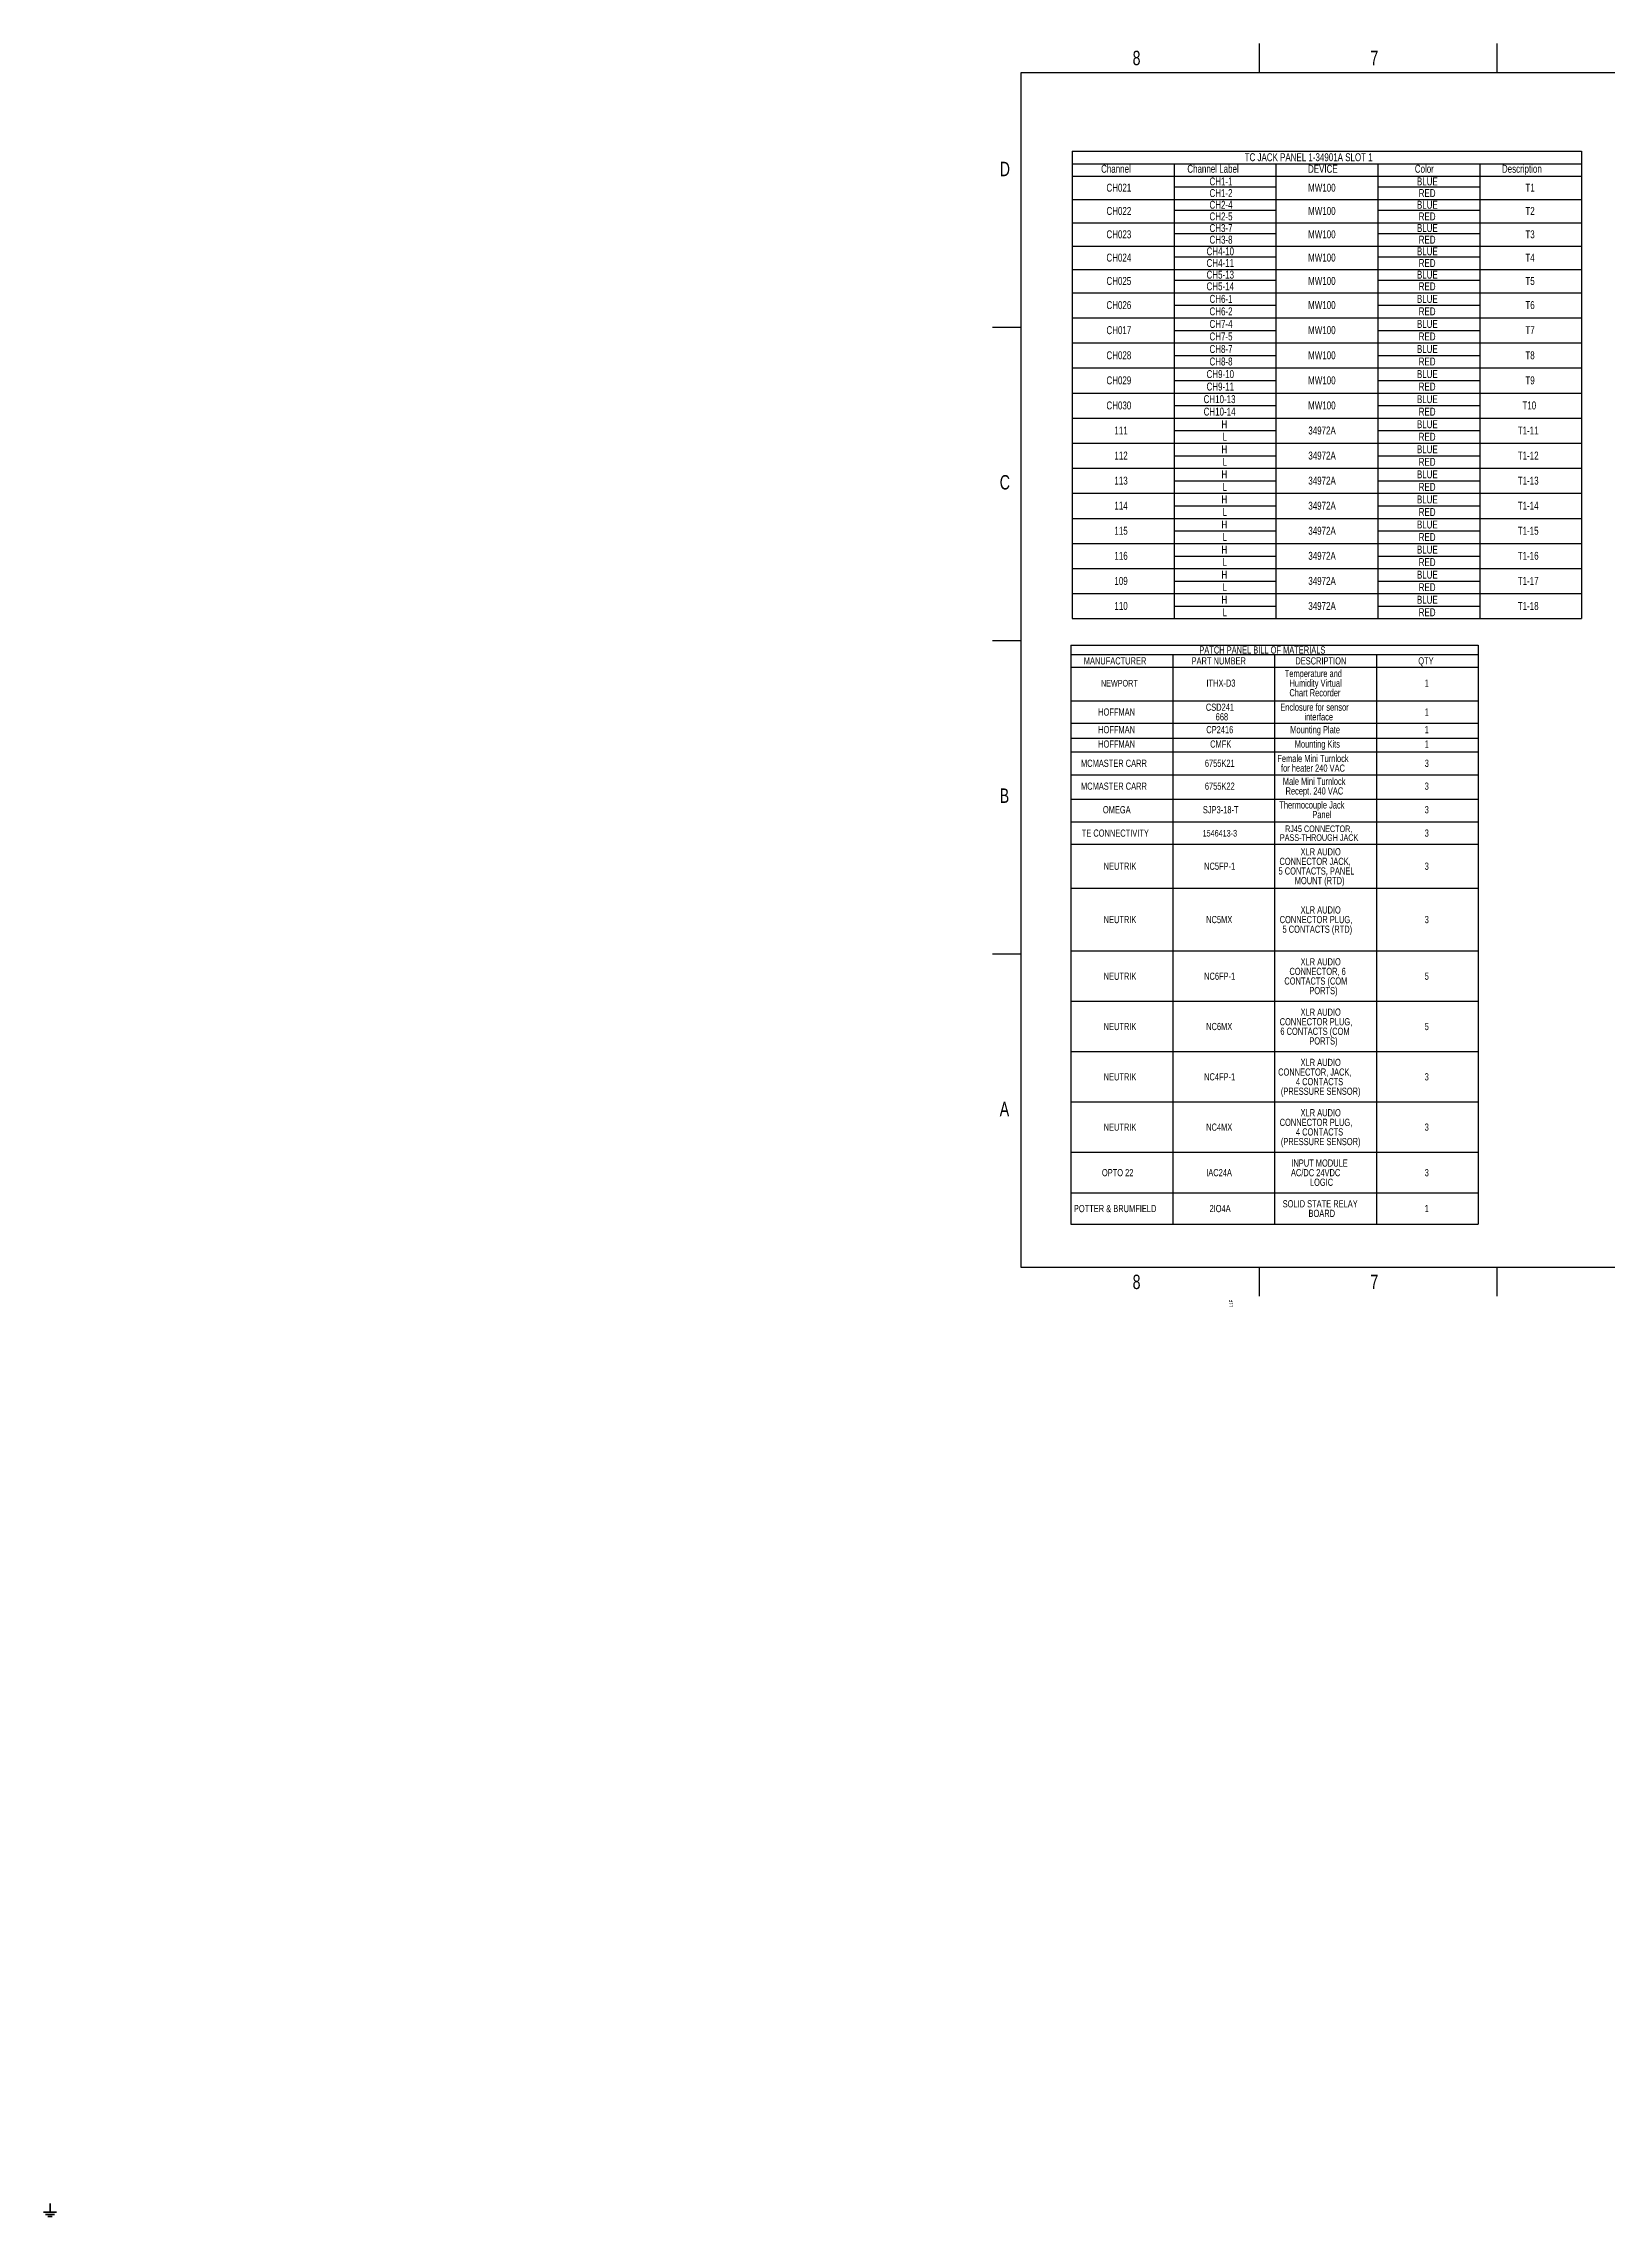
# Paper-space layout 'PATCH PANEL TC LAYOUT' of a CAD drawing. Header units: inches. Extents: x -41.6 to 33.7, y -15.9 to 81.4.
# Drawn here: x -16.27 to 10.86, y -15.9 to 21.81 of the extents above; entities that cross this region are included whole.
import ezdxf

# ---------------------------------------------------------------- set-up
doc = ezdxf.new("R2010")
doc.units = ezdxf.units.IN
doc.header["$MEASUREMENT"] = 0
for name, color, linetype in [('92', 174, 'Continuous'), ('96', 250, 'Continuous'), ('SLD-0', 7, 'Continuous'), ('TEXT', 4, 'Continuous')]:
    doc.layers.add(name, color=color, linetype=linetype)
doc.layers.add('WIRE_BIG', color=1, linetype='Continuous', lineweight=35)
doc.styles.add('SLDTEXTSTYLE0', font='TXT', dxfattribs={"width": 0.736842})
doc.styles.add('SLDTEXTSTYLE2', font='TXT', dxfattribs={"width": 0.75})

# ---------------------------------------------------------------- blocks, each defined once
blk = doc.blocks.new('SW_NOTE_0_12')
at = {"layer": 'SLD-0', "color": 0, "insert": (0, 0.322), "char_height": 0.25, "attachment_point": 1, "style": 'SLDTEXTSTYLE0'}
blk.add_mtext('D', dxfattribs=at)
blk = doc.blocks.new('SW_NOTE_0_13')
at = {"layer": 'SLD-0', "color": 0, "insert": (0, 0.322), "char_height": 0.25, "attachment_point": 1, "style": 'SLDTEXTSTYLE0'}
blk.add_mtext('C', dxfattribs=at)
blk = doc.blocks.new('SW_NOTE_0_14')
at = {"layer": 'SLD-0', "color": 0, "insert": (0, 0.322), "char_height": 0.25, "attachment_point": 1, "style": 'SLDTEXTSTYLE0'}
blk.add_mtext('B', dxfattribs=at)
blk = doc.blocks.new('SW_NOTE_0_15')
at = {"layer": 'SLD-0', "color": 0, "insert": (0, 0.322), "char_height": 0.25, "attachment_point": 1, "style": 'SLDTEXTSTYLE0'}
blk.add_mtext('A', dxfattribs=at)
blk = doc.blocks.new('SW_NOTE_0_16')
at = {"layer": 'SLD-0', "color": 0, "insert": (0.099, 0.322), "char_height": 0.25, "attachment_point": 2, "style": 'SLDTEXTSTYLE0'}
blk.add_mtext('7', dxfattribs=at)
blk = doc.blocks.new('SW_NOTE_0_17')
at = {"layer": 'SLD-0', "color": 0, "insert": (0.099, 0.322), "char_height": 0.25, "attachment_point": 2, "style": 'SLDTEXTSTYLE0'}
blk.add_mtext('8', dxfattribs=at)
blk = doc.blocks.new('SW_NOTE_0_35')
at = {"layer": 'SLD-0', "color": 0, "insert": (0.099, 0.322), "char_height": 0.25, "attachment_point": 2, "style": 'SLDTEXTSTYLE0'}
blk.add_mtext('7', dxfattribs=at)
blk = doc.blocks.new('SW_NOTE_0_36')
at = {"layer": 'SLD-0', "color": 0, "insert": (0.099, 0.322), "char_height": 0.25, "attachment_point": 2, "style": 'SLDTEXTSTYLE0'}
blk.add_mtext('8', dxfattribs=at)
blk = doc.blocks.new('Block15')
at = {"layer": 'SLD-0'}
for p, q in [((4.884, 21.907), (4.884, 21.407)), ((9.009, 21.907), (9.009, 21.407)), ((0.759, 16.981), (0.259, 16.981)), ((0.759, 11.544), (0.259, 11.544)), ((0.759, 6.106), (0.259, 6.106)), ((4.884, 0.669), (4.884, 0.169)), ((9.009, 0.669), (9.009, 0.169))]:
    blk.add_line(p, q, dxfattribs=at)
at = {"layer": 'TEXT', "color": 1, "linetype": 'Continuous', "lineweight": 25}
for p, q in [((0.759, 21.407), (33.289, 21.407)), ((0.759, 0.669), (0.759, 21.407)), ((33.289, 0.669), (0.759, 0.669))]:
    blk.add_line(p, q, dxfattribs=at)
at = {"layer": 'SLD-0', "color": 1}
for name, p in [('SW_NOTE_0_36', (2.659, 21.459)), ('SW_NOTE_0_35', (6.784, 21.459)), ('SW_NOTE_0_12', (0.384, 19.533)), ('SW_NOTE_0_13', (0.384, 14.096)), ('SW_NOTE_0_14', (0.384, 8.658)), ('SW_NOTE_0_15', (0.384, 3.221)), ('SW_NOTE_0_17', (2.659, 0.221)), ('SW_NOTE_0_16', (6.784, 0.221))]:
    blk.add_blockref(name, p, dxfattribs=at)
blk = doc.blocks.new('D-Size Sheet')
at = {"color": 7, "linetype": 'Continuous'}
blk.add_blockref('Block15', (-0.259, -0.166), dxfattribs=at)
blk = doc.blocks.new('GND')
at = {"layer": 'WIRE_BIG'}
for p, q in [((0, -0.5), (0, 0)), ((-0.375, -0.5), (0.375, -0.5)), ((-0.25, -0.625), (0.25, -0.625)), ((-0.125, -0.75), (0.125, -0.75))]:
    blk.add_line(p, q, dxfattribs=at)
blk = doc.blocks.new('SW_TABLEANNOTATION_7')
at = {"layer": '96', "color": 0}
for p, q in [((0, 0), (0, -0.218)), ((0, 0), (1.767, 0)), ((1.767, 0), (3.534, 0)), ((3.534, 0), (5.301, 0)), ((5.301, 0), (7.068, 0)), ((7.068, 0), (8.835, 0)), ((8.835, 0), (8.835, -0.218)), ((0, -0.218), (0, -0.435)), ((0, -0.218), (1.767, -0.218)), ((1.767, -0.218), (1.767, -0.435)), ((1.767, -0.218), (3.534, -0.218)), ((3.534, -0.218), (3.534, -0.435)), ((3.534, -0.218), (5.301, -0.218)), ((5.301, -0.218), (5.301, -0.435)), ((5.301, -0.218), (7.068, -0.218)), ((7.068, -0.218), (7.068, -0.435)), ((7.068, -0.218), (8.835, -0.218)), ((8.835, -0.218), (8.835, -0.435)), ((0, -0.435), (0, -0.622)), ((0, -0.435), (1.767, -0.435)), ((0, -0.435), (1.767, -0.435)), ((0, -0.622), (0, -0.839)), ((1.767, -0.435), (1.767, -0.622)), ((1.767, -0.435), (3.534, -0.435)), ((1.767, -0.622), (1.767, -0.839)), ((1.767, -0.622), (3.534, -0.622)), ((3.534, -0.435), (3.534, -0.622)), ((3.534, -0.435), (5.301, -0.435)), ((3.534, -0.435), (5.301, -0.435)), ((3.534, -0.622), (3.534, -0.839)), ((5.301, -0.435), (5.301, -0.622)), ((5.301, -0.435), (7.068, -0.435)), ((5.301, -0.622), (5.301, -0.839)), ((5.301, -0.622), (7.068, -0.622)), ((7.068, -0.435), (7.068, -0.622)), ((7.068, -0.435), (8.835, -0.435)), ((7.068, -0.435), (8.835, -0.435)), ((7.068, -0.622), (7.068, -0.839)), ((8.835, -0.435), (8.835, -0.622)), ((8.835, -0.622), (8.835, -0.839)), ((0, -0.839), (0, -1.026)), ((0, -0.839), (1.767, -0.839)), ((0, -0.839), (1.767, -0.839)), ((0, -1.026), (0, -1.244)), ((1.767, -0.839), (1.767, -1.026)), ((1.767, -0.839), (3.534, -0.839)), ((1.767, -1.026), (1.767, -1.244)), ((1.767, -1.026), (3.534, -1.026)), ((3.534, -0.839), (3.534, -1.026)), ((3.534, -0.839), (5.301, -0.839)), ((3.534, -0.839), (5.301, -0.839)), ((3.534, -1.026), (3.534, -1.244)), ((5.301, -0.839), (5.301, -1.026)), ((5.301, -0.839), (7.068, -0.839)), ((5.301, -1.026), (5.301, -1.244)), ((5.301, -1.026), (7.068, -1.026)), ((7.068, -0.839), (7.068, -1.026)), ((7.068, -0.839), (8.835, -0.839)), ((7.068, -0.839), (8.835, -0.839)), ((7.068, -1.026), (7.068, -1.244)), ((8.835, -0.839), (8.835, -1.026)), ((8.835, -1.026), (8.835, -1.244)), ((0, -1.244), (0, -1.431)), ((0, -1.244), (1.767, -1.244)), ((0, -1.244), (1.767, -1.244)), ((0, -1.431), (0, -1.648)), ((1.767, -1.244), (1.767, -1.431)), ((1.767, -1.244), (3.534, -1.244)), ((1.767, -1.431), (1.767, -1.648)), ((1.767, -1.431), (3.534, -1.431)), ((3.534, -1.244), (3.534, -1.431)), ((3.534, -1.244), (5.301, -1.244)), ((3.534, -1.244), (5.301, -1.244)), ((3.534, -1.431), (3.534, -1.648)), ((5.301, -1.244), (5.301, -1.431)), ((5.301, -1.244), (7.068, -1.244)), ((5.301, -1.431), (5.301, -1.648)), ((5.301, -1.431), (7.068, -1.431)), ((7.068, -1.244), (7.068, -1.431)), ((7.068, -1.244), (8.835, -1.244)), ((7.068, -1.244), (8.835, -1.244)), ((7.068, -1.431), (7.068, -1.648)), ((8.835, -1.244), (8.835, -1.431)), ((8.835, -1.431), (8.835, -1.648)), ((0, -1.648), (0, -1.835)), ((0, -1.648), (1.767, -1.648)), ((0, -1.648), (1.767, -1.648)), ((0, -1.835), (0, -2.053)), ((1.767, -1.648), (1.767, -1.835)), ((1.767, -1.648), (3.534, -1.648)), ((1.767, -1.835), (1.767, -2.053)), ((1.767, -1.835), (3.534, -1.835)), ((3.534, -1.648), (3.534, -1.835)), ((3.534, -1.648), (5.301, -1.648)), ((3.534, -1.648), (5.301, -1.648)), ((3.534, -1.835), (3.534, -2.053)), ((5.301, -1.648), (5.301, -1.835)), ((5.301, -1.648), (7.068, -1.648)), ((5.301, -1.835), (5.301, -2.053)), ((5.301, -1.835), (7.068, -1.835)), ((7.068, -1.648), (7.068, -1.835)), ((7.068, -1.648), (8.835, -1.648)), ((7.068, -1.648), (8.835, -1.648)), ((7.068, -1.835), (7.068, -2.053)), ((8.835, -1.648), (8.835, -1.835)), ((8.835, -1.835), (8.835, -2.053)), ((0, -2.053), (0, -2.24)), ((0, -2.053), (1.767, -2.053)), ((0, -2.053), (1.767, -2.053)), ((0, -2.24), (0, -2.457)), ((1.767, -2.053), (1.767, -2.24)), ((1.767, -2.053), (3.534, -2.053)), ((1.767, -2.24), (1.767, -2.457)), ((1.767, -2.24), (3.534, -2.24)), ((3.534, -2.053), (3.534, -2.24)), ((3.534, -2.053), (5.301, -2.053)), ((3.534, -2.053), (5.301, -2.053)), ((3.534, -2.24), (3.534, -2.457)), ((5.301, -2.053), (5.301, -2.24)), ((5.301, -2.053), (7.068, -2.053)), ((5.301, -2.24), (5.301, -2.457)), ((5.301, -2.24), (7.068, -2.24)), ((7.068, -2.053), (7.068, -2.24)), ((7.068, -2.053), (8.835, -2.053)), ((7.068, -2.053), (8.835, -2.053)), ((7.068, -2.24), (7.068, -2.457)), ((8.835, -2.053), (8.835, -2.24)), ((8.835, -2.24), (8.835, -2.457)), ((0, -2.457), (0, -2.675)), ((0, -2.457), (1.767, -2.457)), ((0, -2.457), (1.767, -2.457)), ((1.767, -2.457), (1.767, -2.675)), ((1.767, -2.457), (3.534, -2.457)), ((3.534, -2.457), (3.534, -2.675)), ((3.534, -2.457), (5.301, -2.457)), ((3.534, -2.457), (5.301, -2.457)), ((5.301, -2.457), (5.301, -2.675)), ((5.301, -2.457), (7.068, -2.457)), ((7.068, -2.457), (7.068, -2.675)), ((7.068, -2.457), (8.835, -2.457)), ((7.068, -2.457), (8.835, -2.457)), ((8.835, -2.457), (8.835, -2.675)), ((0, -2.675), (0, -2.892)), ((0, -2.892), (0, -3.11)), ((0, -2.892), (1.767, -2.892)), ((0, -2.892), (1.767, -2.892)), ((1.767, -2.675), (1.767, -2.892)), ((1.767, -2.675), (3.534, -2.675)), ((1.767, -2.892), (1.767, -3.11)), ((1.767, -2.892), (3.534, -2.892)), ((3.534, -2.675), (3.534, -2.892)), ((3.534, -2.892), (3.534, -3.11)), ((3.534, -2.892), (5.301, -2.892)), ((3.534, -2.892), (5.301, -2.892)), ((5.301, -2.675), (5.301, -2.892)), ((5.301, -2.675), (7.068, -2.675)), ((5.301, -2.892), (5.301, -3.11)), ((5.301, -2.892), (7.068, -2.892)), ((7.068, -2.675), (7.068, -2.892)), ((7.068, -2.892), (7.068, -3.11)), ((7.068, -2.892), (8.835, -2.892)), ((7.068, -2.892), (8.835, -2.892)), ((8.835, -2.675), (8.835, -2.892)), ((8.835, -2.892), (8.835, -3.11)), ((0, -3.11), (0, -3.327)), ((0, -3.327), (0, -3.545)), ((0, -3.327), (1.767, -3.327)), ((0, -3.327), (1.767, -3.327)), ((1.767, -3.11), (1.767, -3.327)), ((1.767, -3.11), (3.534, -3.11)), ((1.767, -3.327), (1.767, -3.545)), ((1.767, -3.327), (3.534, -3.327)), ((3.534, -3.11), (3.534, -3.327)), ((3.534, -3.327), (3.534, -3.545)), ((3.534, -3.327), (5.301, -3.327)), ((3.534, -3.327), (5.301, -3.327)), ((5.301, -3.11), (5.301, -3.327)), ((5.301, -3.11), (7.068, -3.11)), ((5.301, -3.327), (5.301, -3.545)), ((5.301, -3.327), (7.068, -3.327)), ((7.068, -3.11), (7.068, -3.327)), ((7.068, -3.327), (7.068, -3.545)), ((7.068, -3.327), (8.835, -3.327)), ((7.068, -3.327), (8.835, -3.327)), ((8.835, -3.11), (8.835, -3.327)), ((8.835, -3.327), (8.835, -3.545)), ((0, -3.545), (0, -3.762)), ((0, -3.762), (0, -3.98)), ((0, -3.762), (1.767, -3.762)), ((0, -3.762), (1.767, -3.762)), ((1.767, -3.545), (1.767, -3.762)), ((1.767, -3.545), (3.534, -3.545)), ((1.767, -3.762), (1.767, -3.98)), ((1.767, -3.762), (3.534, -3.762)), ((3.534, -3.545), (3.534, -3.762)), ((3.534, -3.762), (3.534, -3.98)), ((3.534, -3.762), (5.301, -3.762)), ((3.534, -3.762), (5.301, -3.762)), ((5.301, -3.545), (5.301, -3.762)), ((5.301, -3.545), (7.068, -3.545)), ((5.301, -3.762), (5.301, -3.98)), ((5.301, -3.762), (7.068, -3.762)), ((7.068, -3.545), (7.068, -3.762)), ((7.068, -3.762), (7.068, -3.98)), ((7.068, -3.762), (8.835, -3.762)), ((7.068, -3.762), (8.835, -3.762)), ((8.835, -3.545), (8.835, -3.762)), ((8.835, -3.762), (8.835, -3.98)), ((0, -3.98), (0, -4.198)), ((1.767, -3.98), (1.767, -4.198)), ((1.767, -3.98), (3.534, -3.98)), ((3.534, -3.98), (3.534, -4.198)), ((5.301, -3.98), (5.301, -4.198)), ((5.301, -3.98), (7.068, -3.98)), ((7.068, -3.98), (7.068, -4.198)), ((8.835, -3.98), (8.835, -4.198)), ((0, -4.198), (0, -4.415)), ((0, -4.198), (1.767, -4.198)), ((0, -4.198), (1.767, -4.198)), ((0, -4.415), (0, -4.633)), ((1.767, -4.198), (1.767, -4.415)), ((1.767, -4.198), (3.534, -4.198)), ((1.767, -4.415), (1.767, -4.633)), ((1.767, -4.415), (3.534, -4.415)), ((3.534, -4.198), (3.534, -4.415)), ((3.534, -4.198), (5.301, -4.198)), ((3.534, -4.198), (5.301, -4.198)), ((3.534, -4.415), (3.534, -4.633)), ((5.301, -4.198), (5.301, -4.415)), ((5.301, -4.198), (7.068, -4.198)), ((5.301, -4.415), (5.301, -4.633)), ((5.301, -4.415), (7.068, -4.415)), ((7.068, -4.198), (7.068, -4.415)), ((7.068, -4.198), (8.835, -4.198)), ((7.068, -4.198), (8.835, -4.198)), ((7.068, -4.415), (7.068, -4.633)), ((8.835, -4.198), (8.835, -4.415)), ((8.835, -4.415), (8.835, -4.633)), ((0, -4.633), (0, -4.85)), ((0, -4.633), (1.767, -4.633)), ((0, -4.633), (1.767, -4.633)), ((0, -4.85), (0, -5.068)), ((1.767, -4.633), (1.767, -4.85)), ((1.767, -4.633), (3.534, -4.633)), ((1.767, -4.85), (1.767, -5.068)), ((1.767, -4.85), (3.534, -4.85)), ((3.534, -4.633), (3.534, -4.85)), ((3.534, -4.633), (5.301, -4.633)), ((3.534, -4.633), (5.301, -4.633)), ((3.534, -4.85), (3.534, -5.068)), ((5.301, -4.633), (5.301, -4.85)), ((5.301, -4.633), (7.068, -4.633)), ((5.301, -4.85), (5.301, -5.068)), ((5.301, -4.85), (7.068, -4.85)), ((7.068, -4.633), (7.068, -4.85)), ((7.068, -4.633), (8.835, -4.633)), ((7.068, -4.633), (8.835, -4.633)), ((7.068, -4.85), (7.068, -5.068)), ((8.835, -4.633), (8.835, -4.85)), ((8.835, -4.85), (8.835, -5.068)), ((0, -5.068), (0, -5.285)), ((0, -5.068), (1.767, -5.068)), ((0, -5.068), (1.767, -5.068)), ((1.767, -5.068), (1.767, -5.285)), ((1.767, -5.068), (3.534, -5.068)), ((3.534, -5.068), (3.534, -5.285)), ((3.534, -5.068), (5.301, -5.068)), ((3.534, -5.068), (5.301, -5.068)), ((5.301, -5.068), (5.301, -5.285)), ((5.301, -5.068), (7.068, -5.068)), ((7.068, -5.068), (7.068, -5.285)), ((7.068, -5.068), (8.835, -5.068)), ((7.068, -5.068), (8.835, -5.068)), ((8.835, -5.068), (8.835, -5.285)), ((0, -5.285), (0, -5.503)), ((0, -5.503), (0, -5.72)), ((0, -5.503), (1.767, -5.503)), ((0, -5.503), (1.767, -5.503)), ((1.767, -5.285), (1.767, -5.503)), ((1.767, -5.285), (3.534, -5.285)), ((1.767, -5.503), (1.767, -5.72)), ((1.767, -5.503), (3.534, -5.503)), ((3.534, -5.285), (3.534, -5.503)), ((3.534, -5.503), (3.534, -5.72)), ((3.534, -5.503), (5.301, -5.503)), ((3.534, -5.503), (5.301, -5.503)), ((5.301, -5.285), (5.301, -5.503)), ((5.301, -5.285), (7.068, -5.285)), ((5.301, -5.503), (5.301, -5.72)), ((5.301, -5.503), (7.068, -5.503)), ((7.068, -5.285), (7.068, -5.503)), ((7.068, -5.503), (7.068, -5.72)), ((7.068, -5.503), (8.835, -5.503)), ((7.068, -5.503), (8.835, -5.503)), ((8.835, -5.285), (8.835, -5.503)), ((8.835, -5.503), (8.835, -5.72)), ((0, -5.72), (0, -5.938)), ((0, -5.938), (0, -6.155)), ((0, -5.938), (1.767, -5.938)), ((0, -5.938), (1.767, -5.938)), ((1.767, -5.72), (1.767, -5.938)), ((1.767, -5.72), (3.534, -5.72)), ((1.767, -5.938), (1.767, -6.155)), ((1.767, -5.938), (3.534, -5.938)), ((3.534, -5.72), (3.534, -5.938)), ((3.534, -5.938), (3.534, -6.155)), ((3.534, -5.938), (5.301, -5.938)), ((3.534, -5.938), (5.301, -5.938)), ((5.301, -5.72), (5.301, -5.938)), ((5.301, -5.72), (7.068, -5.72)), ((5.301, -5.938), (5.301, -6.155)), ((5.301, -5.938), (7.068, -5.938)), ((7.068, -5.72), (7.068, -5.938)), ((7.068, -5.938), (7.068, -6.155)), ((7.068, -5.938), (8.835, -5.938)), ((7.068, -5.938), (8.835, -5.938)), ((8.835, -5.72), (8.835, -5.938)), ((8.835, -5.938), (8.835, -6.155)), ((0, -6.155), (0, -6.373)), ((0, -6.373), (0, -6.591)), ((0, -6.373), (1.767, -6.373)), ((0, -6.373), (1.767, -6.373)), ((1.767, -6.155), (1.767, -6.373)), ((1.767, -6.155), (3.534, -6.155)), ((1.767, -6.373), (1.767, -6.591)), ((1.767, -6.373), (3.534, -6.373)), ((3.534, -6.155), (3.534, -6.373)), ((3.534, -6.373), (3.534, -6.591)), ((3.534, -6.373), (5.301, -6.373)), ((3.534, -6.373), (5.301, -6.373)), ((5.301, -6.155), (5.301, -6.373)), ((5.301, -6.155), (7.068, -6.155)), ((5.301, -6.373), (5.301, -6.591)), ((5.301, -6.373), (7.068, -6.373)), ((7.068, -6.155), (7.068, -6.373)), ((7.068, -6.373), (7.068, -6.591)), ((7.068, -6.373), (8.835, -6.373)), ((7.068, -6.373), (8.835, -6.373)), ((8.835, -6.155), (8.835, -6.373)), ((8.835, -6.373), (8.835, -6.591)), ((0, -6.591), (0, -6.808)), ((1.767, -6.591), (1.767, -6.808)), ((1.767, -6.591), (3.534, -6.591)), ((3.534, -6.591), (3.534, -6.808)), ((5.301, -6.591), (5.301, -6.808)), ((5.301, -6.591), (7.068, -6.591)), ((7.068, -6.591), (7.068, -6.808)), ((8.835, -6.591), (8.835, -6.808)), ((0, -6.808), (0, -7.026)), ((0, -6.808), (1.767, -6.808)), ((0, -6.808), (1.767, -6.808)), ((0, -7.026), (0, -7.243)), ((1.767, -6.808), (1.767, -7.026)), ((1.767, -6.808), (3.534, -6.808)), ((1.767, -7.026), (1.767, -7.243)), ((1.767, -7.026), (3.534, -7.026)), ((3.534, -6.808), (3.534, -7.026)), ((3.534, -6.808), (5.301, -6.808)), ((3.534, -6.808), (5.301, -6.808)), ((3.534, -7.026), (3.534, -7.243)), ((5.301, -6.808), (5.301, -7.026)), ((5.301, -6.808), (7.068, -6.808)), ((5.301, -7.026), (5.301, -7.243)), ((5.301, -7.026), (7.068, -7.026)), ((7.068, -6.808), (7.068, -7.026)), ((7.068, -6.808), (8.835, -6.808)), ((7.068, -6.808), (8.835, -6.808)), ((7.068, -7.026), (7.068, -7.243)), ((8.835, -6.808), (8.835, -7.026)), ((8.835, -7.026), (8.835, -7.243)), ((0, -7.243), (0, -7.461)), ((0, -7.243), (1.767, -7.243)), ((0, -7.243), (1.767, -7.243)), ((0, -7.461), (0, -7.678)), ((1.767, -7.243), (1.767, -7.461)), ((1.767, -7.243), (3.534, -7.243)), ((1.767, -7.461), (1.767, -7.678)), ((1.767, -7.461), (3.534, -7.461)), ((3.534, -7.243), (3.534, -7.461)), ((3.534, -7.243), (5.301, -7.243)), ((3.534, -7.243), (5.301, -7.243)), ((3.534, -7.461), (3.534, -7.678)), ((5.301, -7.243), (5.301, -7.461)), ((5.301, -7.243), (7.068, -7.243)), ((5.301, -7.461), (5.301, -7.678)), ((5.301, -7.461), (7.068, -7.461)), ((7.068, -7.243), (7.068, -7.461)), ((7.068, -7.243), (8.835, -7.243)), ((7.068, -7.243), (8.835, -7.243)), ((7.068, -7.461), (7.068, -7.678)), ((8.835, -7.243), (8.835, -7.461)), ((8.835, -7.461), (8.835, -7.678)), ((0, -7.678), (0, -7.896)), ((0, -7.678), (1.767, -7.678)), ((0, -7.678), (1.767, -7.678)), ((0, -7.896), (0, -8.113)), ((1.767, -7.678), (1.767, -7.896)), ((1.767, -7.678), (3.534, -7.678)), ((1.767, -7.896), (1.767, -8.113)), ((1.767, -7.896), (3.534, -7.896)), ((3.534, -7.678), (3.534, -7.896)), ((3.534, -7.678), (5.301, -7.678)), ((3.534, -7.678), (5.301, -7.678)), ((3.534, -7.896), (3.534, -8.113)), ((5.301, -7.678), (5.301, -7.896)), ((5.301, -7.678), (7.068, -7.678)), ((5.301, -7.896), (5.301, -8.113)), ((5.301, -7.896), (7.068, -7.896)), ((7.068, -7.678), (7.068, -7.896)), ((7.068, -7.678), (8.835, -7.678)), ((7.068, -7.678), (8.835, -7.678)), ((7.068, -7.896), (7.068, -8.113)), ((8.835, -7.678), (8.835, -7.896)), ((8.835, -7.896), (8.835, -8.113)), ((0, -8.113), (1.767, -8.113)), ((1.767, -8.113), (3.534, -8.113)), ((3.534, -8.113), (5.301, -8.113)), ((5.301, -8.113), (7.068, -8.113)), ((7.068, -8.113), (8.835, -8.113))]:
    blk.add_line(p, q, dxfattribs=at)
at = {"layer": '96', "color": 0, "attachment_point": 1, "style": 'SLDTEXTSTYLE2'}
for s, insert, char_height in [('Channel', (0.5, -0.238), 0.1378), ('Channel Label', (1.996, -0.238), 0.1378), ('TC JACK PANEL 1-34901A SLOT 1', (2.991, -0.037), 0.1378), ('DEVICE', (4.09, -0.238), 0.1378), ('Color', (5.943, -0.238), 0.1378), ('Description', (7.454, -0.238), 0.1378), ('CH021', (0.593, -0.566), 0.1378), ('CH1-1', (2.381, -0.457), 0.1378), ('CH1-2', (2.381, -0.659), 0.1378), ('MW100', (4.092, -0.566), 0.1378), ('BLUE', (5.98, -0.457), 0.1378), ('RED', (6.011, -0.659), 0.1378), ('T1', (7.861, -0.566), 0.1378), ('CH022', (0.593, -0.97), 0.1378), ('CH2-4', (2.381, -0.862), 0.1378), ('CH2-5', (2.381, -1.064), 0.1378), ('MW100', (4.092, -0.97), 0.1378), ('BLUE', (5.98, -0.862), 0.1378), ('RED', (6.011, -1.064), 0.1378), ('T2', (7.861, -0.97), 0.1378), ('CH023', (0.593, -1.375), 0.1378), ('CH3-7', (2.381, -1.266), 0.1378), ('CH3-8', (2.381, -1.468), 0.1378), ('MW100', (4.092, -1.375), 0.1378), ('BLUE', (5.98, -1.266), 0.1378), ('RED', (6.011, -1.468), 0.1378), ('T3', (7.861, -1.375), 0.1378), ('CH024', (0.593, -1.779), 0.1378), ('CH4-10', (2.33, -1.67), 0.1378), ('CH4-11', (2.33, -1.873), 0.1378), ('MW100', (4.092, -1.779), 0.1378), ('BLUE', (5.98, -1.67), 0.1378), ('RED', (6.011, -1.873), 0.1378), ('T4', (7.861, -1.779), 0.1378), ('CH025', (0.593, -2.184), 0.1378), ('CH5-13', (2.33, -2.075), 0.1378), ('MW100', (4.092, -2.184), 0.1378), ('BLUE', (5.98, -2.075), 0.1378), ('T5', (7.861, -2.184), 0.1378), ('CH026', (0.593, -2.603), 0.1378), ('CH5-14', (2.33, -2.277), 0.1378), ('CH6-1', (2.381, -2.495), 0.1378), ('MW100', (4.092, -2.603), 0.1378), ('BLUE', (5.98, -2.495), 0.1378), ('RED', (6.011, -2.277), 0.1378), ('T6', (7.861, -2.603), 0.1378), ('CH6-2', (2.381, -2.712), 0.1378), ('CH7-4', (2.381, -2.93), 0.1378), ('BLUE', (5.98, -2.93), 0.1378), ('RED', (6.011, -2.712), 0.1378), ('CH017', (0.593, -3.038), 0.1378), ('CH7-5', (2.381, -3.147), 0.1378), ('CH8-7', (2.381, -3.365), 0.1378), ('MW100', (4.092, -3.038), 0.1378), ('BLUE', (5.98, -3.365), 0.1378), ('RED', (6.011, -3.147), 0.1378), ('T7', (7.861, -3.038), 0.1378), ('CH028', (0.593, -3.474), 0.1378), ('CH8-8', (2.381, -3.582), 0.1378), ('MW100', (4.092, -3.474), 0.1378), ('RED', (6.011, -3.582), 0.1378), ('T8', (7.861, -3.474), 0.1378), ('CH029', (0.593, -3.909), 0.1378), ('CH9-10', (2.33, -3.8), 0.1378), ('CH9-11', (2.33, -4.017), 0.1378), ('MW100', (4.092, -3.909), 0.1378), ('BLUE', (5.98, -3.8), 0.1378), ('RED', (6.011, -4.017), 0.1378), ('T9', (7.861, -3.909), 0.1378), ('CH030', (0.593, -4.344), 0.1378), ('CH10-13', (2.279, -4.235), 0.1378), ('CH10-14', (2.279, -4.452), 0.1378), ('MW100', (4.092, -4.344), 0.1378), ('BLUE', (5.98, -4.235), 0.1378), ('RED', (6.011, -4.452), 0.1378), ('T10', (7.81, -4.344), 0.1378), ('111', (0.731, -4.779), 0.1378), ('H', (2.588, -4.67), 0.138), ('L', (2.608, -4.888), 0.138), ('34972A', (4.095, -4.779), 0.1378), ('BLUE', (5.98, -4.67), 0.1378), ('RED', (6.011, -4.888), 0.1378), ('T1-11', (7.729, -4.779), 0.1378), ('112', (0.731, -5.214), 0.1378), ('H', (2.588, -5.105), 0.138), ('34972A', (4.095, -5.214), 0.1378), ('BLUE', (5.98, -5.105), 0.1378), ('T1-12', (7.729, -5.214), 0.1378), ('113', (0.731, -5.649), 0.1378), ('H', (2.588, -5.54), 0.138), ('L', (2.608, -5.323), 0.138), ('34972A', (4.095, -5.649), 0.1378), ('BLUE', (5.98, -5.54), 0.1378), ('RED', (6.011, -5.323), 0.1378), ('T1-13', (7.729, -5.649), 0.1378), ('H', (2.588, -5.975), 0.138), ('L', (2.608, -5.758), 0.138), ('BLUE', (5.98, -5.975), 0.1378), ('RED', (6.011, -5.758), 0.1378), ('114', (0.731, -6.084), 0.1378), ('H', (2.588, -6.41), 0.138), ('L', (2.608, -6.193), 0.138), ('34972A', (4.095, -6.084), 0.1378), ('BLUE', (5.98, -6.41), 0.1378), ('RED', (6.011, -6.193), 0.1378), ('T1-14', (7.729, -6.084), 0.1378), ('115', (0.731, -6.519), 0.1378), ('L', (2.608, -6.628), 0.138), ('34972A', (4.095, -6.519), 0.1378), ('RED', (6.011, -6.628), 0.1378), ('T1-15', (7.729, -6.519), 0.1378), ('116', (0.731, -6.954), 0.1378), ('H', (2.588, -6.846), 0.138), ('L', (2.608, -7.063), 0.138), ('34972A', (4.095, -6.954), 0.1378), ('BLUE', (5.98, -6.846), 0.1378), ('RED', (6.011, -7.063), 0.1378), ('T1-16', (7.729, -6.954), 0.1378), ('109', (0.731, -7.389), 0.1378), ('H', (2.588, -7.281), 0.138), ('L', (2.608, -7.498), 0.138), ('34972A', (4.095, -7.389), 0.1378), ('BLUE', (5.98, -7.281), 0.1378), ('RED', (6.011, -7.498), 0.1378), ('T1-17', (7.729, -7.389), 0.1378), ('110', (0.731, -7.824), 0.1378), ('H', (2.588, -7.716), 0.138), ('34972A', (4.095, -7.824), 0.1378), ('BLUE', (5.98, -7.716), 0.1378), ('T1-18', (7.729, -7.824), 0.1378), ('L', (2.608, -7.933), 0.138), ('RED', (6.011, -7.933), 0.1378)]:
    blk.add_mtext(s, dxfattribs=dict(at, insert=insert, char_height=char_height))
blk = doc.blocks.new('SW_TABLEANNOTATION_9')
at = {"layer": 'TEXT', "color": 0}
for p, q in [((0, 0), (0, -0.16)), ((0, 0), (1.767, 0)), ((1.767, 0), (3.534, 0)), ((3.534, 0), (5.301, 0)), ((5.301, 0), (7.068, 0)), ((7.068, 0), (7.068, -0.16)), ((0, -0.16), (0, -0.378)), ((0, -0.16), (1.767, -0.16)), ((1.767, -0.16), (1.767, -0.378)), ((1.767, -0.16), (3.534, -0.16)), ((3.534, -0.16), (3.534, -0.378)), ((3.534, -0.16), (5.301, -0.16)), ((5.301, -0.16), (5.301, -0.378)), ((5.301, -0.16), (7.068, -0.16)), ((7.068, -0.16), (7.068, -0.378)), ((0, -0.378), (0, -0.964)), ((0, -0.378), (1.767, -0.378)), ((1.767, -0.378), (1.767, -0.964)), ((1.767, -0.378), (3.534, -0.378)), ((3.534, -0.378), (3.534, -0.964)), ((3.534, -0.378), (5.301, -0.378)), ((5.301, -0.378), (5.301, -0.964)), ((5.301, -0.378), (7.068, -0.378)), ((7.068, -0.378), (7.068, -0.964)), ((0, -0.964), (0, -1.349)), ((0, -0.964), (1.767, -0.964)), ((1.767, -0.964), (1.767, -1.349)), ((1.767, -0.964), (3.534, -0.964)), ((3.534, -0.964), (3.534, -1.349)), ((3.534, -0.964), (5.301, -0.964)), ((5.301, -0.964), (5.301, -1.349)), ((5.301, -0.964), (7.068, -0.964)), ((7.068, -0.964), (7.068, -1.349)), ((0, -1.349), (0, -1.609)), ((0, -1.349), (1.767, -1.349)), ((1.767, -1.349), (1.767, -1.609)), ((1.767, -1.349), (3.534, -1.349)), ((3.534, -1.349), (3.534, -1.609)), ((3.534, -1.349), (5.301, -1.349)), ((5.301, -1.349), (5.301, -1.609)), ((5.301, -1.349), (7.068, -1.349)), ((7.068, -1.349), (7.068, -1.609)), ((0, -1.609), (0, -1.847)), ((0, -1.609), (1.767, -1.609)), ((0, -1.847), (0, -2.245)), ((0, -1.847), (1.767, -1.847)), ((1.767, -1.609), (1.767, -1.847)), ((1.767, -1.609), (3.534, -1.609)), ((1.767, -1.847), (1.767, -2.245)), ((1.767, -1.847), (3.534, -1.847)), ((3.534, -1.609), (3.534, -1.847)), ((3.534, -1.609), (5.301, -1.609)), ((3.534, -1.847), (3.534, -2.245)), ((3.534, -1.847), (5.301, -1.847)), ((5.301, -1.609), (5.301, -1.847)), ((5.301, -1.609), (7.068, -1.609)), ((5.301, -1.847), (5.301, -2.245)), ((5.301, -1.847), (7.068, -1.847)), ((7.068, -1.609), (7.068, -1.847)), ((7.068, -1.847), (7.068, -2.245)), ((0, -2.245), (0, -2.671)), ((0, -2.245), (1.767, -2.245)), ((1.767, -2.245), (1.767, -2.671)), ((1.767, -2.245), (3.534, -2.245)), ((3.534, -2.245), (3.534, -2.671)), ((3.534, -2.245), (5.301, -2.245)), ((5.301, -2.245), (5.301, -2.671)), ((5.301, -2.245), (7.068, -2.245)), ((7.068, -2.245), (7.068, -2.671)), ((0, -2.671), (0, -3.065)), ((0, -2.671), (1.767, -2.671)), ((1.767, -2.671), (1.767, -3.065)), ((1.767, -2.671), (3.534, -2.671)), ((3.534, -2.671), (3.534, -3.065)), ((3.534, -2.671), (5.301, -2.671)), ((5.301, -2.671), (5.301, -3.065)), ((5.301, -2.671), (7.068, -2.671)), ((7.068, -2.671), (7.068, -3.065)), ((0, -3.065), (0, -3.452)), ((0, -3.065), (1.767, -3.065)), ((1.767, -3.065), (1.767, -3.452)), ((1.767, -3.065), (3.534, -3.065)), ((3.534, -3.065), (3.534, -3.452)), ((3.534, -3.065), (5.301, -3.065)), ((5.301, -3.065), (5.301, -3.452)), ((5.301, -3.065), (7.068, -3.065)), ((7.068, -3.065), (7.068, -3.452)), ((0, -3.452), (0, -4.211)), ((0, -3.452), (1.767, -3.452)), ((1.767, -3.452), (1.767, -4.211)), ((1.767, -3.452), (3.534, -3.452)), ((3.534, -3.452), (3.534, -4.211)), ((3.534, -3.452), (5.301, -3.452)), ((5.301, -3.452), (5.301, -4.211)), ((5.301, -3.452), (7.068, -3.452)), ((7.068, -3.452), (7.068, -4.211)), ((0, -4.211), (0, -5.304)), ((0, -4.211), (1.767, -4.211)), ((1.767, -4.211), (1.767, -5.304)), ((1.767, -4.211), (3.534, -4.211)), ((3.534, -4.211), (3.534, -5.304)), ((3.534, -4.211), (5.301, -4.211)), ((5.301, -4.211), (5.301, -5.304)), ((5.301, -4.211), (7.068, -4.211)), ((7.068, -4.211), (7.068, -5.304)), ((0, -5.304), (0, -6.177)), ((0, -5.304), (1.767, -5.304)), ((1.767, -5.304), (1.767, -6.177)), ((1.767, -5.304), (3.534, -5.304)), ((3.534, -5.304), (3.534, -6.177)), ((3.534, -5.304), (5.301, -5.304)), ((5.301, -5.304), (5.301, -6.177)), ((5.301, -5.304), (7.068, -5.304)), ((7.068, -5.304), (7.068, -6.177)), ((0, -6.177), (0, -7.05)), ((0, -6.177), (1.767, -6.177)), ((1.767, -6.177), (1.767, -7.05)), ((1.767, -6.177), (3.534, -6.177)), ((3.534, -6.177), (3.534, -7.05)), ((3.534, -6.177), (5.301, -6.177)), ((5.301, -6.177), (5.301, -7.05)), ((5.301, -6.177), (7.068, -6.177)), ((7.068, -6.177), (7.068, -7.05)), ((0, -7.05), (0, -7.923)), ((0, -7.05), (1.767, -7.05)), ((1.767, -7.05), (1.767, -7.923)), ((1.767, -7.05), (3.534, -7.05)), ((3.534, -7.05), (3.534, -7.923)), ((3.534, -7.05), (5.301, -7.05)), ((5.301, -7.05), (5.301, -7.923)), ((5.301, -7.05), (7.068, -7.05)), ((7.068, -7.05), (7.068, -7.923)), ((0, -7.923), (0, -8.796)), ((0, -7.923), (1.767, -7.923)), ((1.767, -7.923), (1.767, -8.796)), ((1.767, -7.923), (3.534, -7.923)), ((3.534, -7.923), (3.534, -8.796)), ((3.534, -7.923), (5.301, -7.923)), ((5.301, -7.923), (5.301, -8.796)), ((5.301, -7.923), (7.068, -7.923)), ((7.068, -7.923), (7.068, -8.796)), ((0, -8.796), (0, -9.503)), ((0, -8.796), (1.767, -8.796)), ((1.767, -8.796), (1.767, -9.503)), ((1.767, -8.796), (3.534, -8.796)), ((3.534, -8.796), (3.534, -9.503)), ((3.534, -8.796), (5.301, -8.796)), ((5.301, -8.796), (5.301, -9.503)), ((5.301, -8.796), (7.068, -8.796)), ((7.068, -8.796), (7.068, -9.503)), ((0, -9.503), (0, -10.043)), ((0, -9.503), (1.767, -9.503)), ((1.767, -9.503), (1.767, -10.043)), ((1.767, -9.503), (3.534, -9.503)), ((3.534, -9.503), (3.534, -10.043)), ((3.534, -9.503), (5.301, -9.503)), ((5.301, -9.503), (5.301, -10.043)), ((5.301, -9.503), (7.068, -9.503)), ((7.068, -9.503), (7.068, -10.043)), ((0, -10.043), (1.767, -10.043)), ((1.767, -10.043), (3.534, -10.043)), ((3.534, -10.043), (5.301, -10.043)), ((5.301, -10.043), (7.068, -10.043))]:
    blk.add_line(p, q, dxfattribs=at)
at = {"layer": 'TEXT', "color": 0, "attachment_point": 1, "style": 'SLDTEXTSTYLE2'}
for s, insert, char_height in [('MANUFACTURER', (0.223, -0.207), 0.125), ('PART NUMBER', (2.094, -0.207), 0.125), ('PATCH PANEL BILL OF MATERIALS', (2.228, -0.018), 0.125), ('DESCRIPTION', (3.894, -0.207), 0.125), ('QTY', (6.027, -0.207), 0.125), ('NEWPORT', (0.522, -0.6), 0.1146), ('ITHX-D3', (2.352, -0.593), 0.125), ('Temperature and', (3.71, -0.426), 0.125), ('Chart Recorder', (3.791, -0.76), 0.125), ('Humidity Virtual', (3.792, -0.593), 0.125), ('1', (6.138, -0.593), 0.125), ('HOFFMAN', (0.473, -1.095), 0.125), ('CSD241', (2.341, -1.011), 0.125), ('Enclosure for sensor', (3.633, -1.011), 0.125), ('1', (6.138, -1.095), 0.125), ('HOFFMAN', (0.473, -1.401), 0.125), ('CP2416', (2.349, -1.401), 0.125), ('668', (2.512, -1.178), 0.125), ('Mounting Plate', (3.805, -1.401), 0.125), ('interface', (4.051, -1.178), 0.125), ('1', (6.138, -1.401), 0.125), ('HOFFMAN', (0.473, -1.65), 0.125), ('CMFK', (2.416, -1.65), 0.125), ('Mounting Kits', (3.883, -1.65), 0.125), ('1', (6.138, -1.65), 0.125), ('MCMASTER CARR', (0.175, -1.984), 0.125), ('6755K21', (2.324, -1.984), 0.125), ('Female Mini Turnlock', (3.581, -1.901), 0.125), ('for heater 240 VAC', (3.646, -2.068), 0.125), ('3', (6.138, -1.984), 0.125), ('MCMASTER CARR', (0.175, -2.381), 0.125), ('6755K22', (2.324, -2.381), 0.125), ('Male Mini Turnlock', (3.677, -2.297), 0.125), ('Recept. 240 VAC', (3.724, -2.464), 0.125), ('3', (6.138, -2.381), 0.125), ('OMEGA', (0.555, -2.79), 0.125), ('SJP3-18-T', (2.29, -2.79), 0.125), ('Thermocouple Jack', (3.616, -2.707), 0.125), ('Panel', (4.189, -2.874), 0.125), ('3', (6.138, -2.79), 0.125), ('TE CONNECTIVITY', (0.188, -3.196), 0.125), ('1546413-3', (2.286, -3.203), 0.1146), ('PASS-THROUGH JACK', (3.626, -3.279), 0.11458), ('RJ45 CONNECTOR,', (3.717, -3.126), 0.11458), ('3', (6.138, -3.196), 0.125), ('NEUTRIK', (0.568, -3.77), 0.125), ('NC5FP-1', (2.311, -3.77), 0.125), ('CONNECTOR JACK,', (3.618, -3.686), 0.125), ('XLR AUDIO', (3.985, -3.52), 0.125), ('3', (6.138, -3.77), 0.125), ('5 CONTACTS, PANEL', (3.602, -3.853), 0.125), ('MOUNT (RTD)', (3.884, -4.02), 0.125), ('NEUTRIK', (0.568, -4.696), 0.125), ('NC5MX', (2.347, -4.696), 0.125), ('CONNECTOR PLUG,', (3.622, -4.696), 0.125), ('5 CONTACTS (RTD)', (3.671, -4.863), 0.125), ('XLR AUDIO', (3.985, -4.529), 0.125), ('3', (6.138, -4.696), 0.125), ('CONNECTOR, 6', (3.791, -5.595), 0.125), ('XLR AUDIO', (3.985, -5.429), 0.125), ('NEUTRIK', (0.568, -5.679), 0.125), ('NC6FP-1', (2.311, -5.679), 0.125), ('CONTACTS (COM', (3.703, -5.762), 0.125), ('PORTS)', (4.137, -5.929), 0.125), ('5', (6.138, -5.679), 0.125), ('XLR AUDIO', (3.985, -6.302), 0.125), ('NEUTRIK', (0.568, -6.552), 0.125), ('NC6MX', (2.347, -6.552), 0.125), ('CONNECTOR PLUG,', (3.622, -6.469), 0.125), ('6 CONTACTS (COM', (3.634, -6.635), 0.125), ('5', (6.138, -6.552), 0.125), ('PORTS)', (4.137, -6.802), 0.125), ('NEUTRIK', (0.568, -7.425), 0.125), ('NC4FP-1', (2.311, -7.425), 0.125), ('CONNECTOR, JACK,', (3.595, -7.342), 0.125), ('4 CONTACTS', (3.904, -7.508), 0.125), ('XLR AUDIO', (3.985, -7.175), 0.125), ('3', (6.138, -7.425), 0.125), ('(PRESSURE SENSOR)', (3.643, -7.675), 0.125), ('CONNECTOR PLUG,', (3.622, -8.215), 0.125), ('XLR AUDIO', (3.985, -8.048), 0.125), ('NEUTRIK', (0.568, -8.298), 0.125), ('NC4MX', (2.347, -8.298), 0.125), ('(PRESSURE SENSOR)', (3.643, -8.548), 0.125), ('4 CONTACTS', (3.904, -8.381), 0.125), ('3', (6.138, -8.298), 0.125), ('INPUT MODULE', (3.825, -8.921), 0.125), ('OPTO 22', (0.538, -9.088), 0.125), ('IAC24A', (2.348, -9.088), 0.125), ('AC/DC 24VDC', (3.818, -9.088), 0.125), ('LOGIC', (4.147, -9.254), 0.125), ('3', (6.138, -9.088), 0.125), ('POTTER & BRUMFIELD', (0.052, -9.711), 0.125), ('2IO4A', (2.405, -9.711), 0.125), ('SOLID STATE RELAY', (3.674, -9.628), 0.125), ('BOARD', (4.123, -9.794), 0.125), ('1', (6.138, -9.711), 0.125)]:
    blk.add_mtext(s, dxfattribs=dict(at, insert=insert, char_height=char_height))

psp = doc.layouts.new('PATCH PANEL TC LAYOUT')

# ---------------------------------------------------------------- block references
at = {"color": 7, "linetype": 'Continuous'}
psp.add_blockref('D-Size Sheet', (0.194, 0.071), dxfattribs=at)
at = {"color": 7, "linetype": 'Continuous', "xscale": 0.303030303030303, "yscale": 0.303030303030303, "zscale": 0.303030303030303}
psp.add_blockref('GND', (-16.157, -15.668), dxfattribs=at)
at = {"layer": '96'}
psp.add_blockref('SW_TABLEANNOTATION_7', (1.578, 19.945), dxfattribs=at)
at = {"layer": 'TEXT'}
psp.add_blockref('SW_TABLEANNOTATION_9', (1.554, 11.369), dxfattribs=at)

# ---------------------------------------------------------------- texts
at = {"layer": '92', "insert": (4.305, -0.051), "char_height": 0.0606, "attachment_point": 2, "rotation": 90, "style": 'SLDTEXTSTYLE0'}
psp.add_mtext('L1F', dxfattribs=at)

doc.saveas('drawing.dxf')
